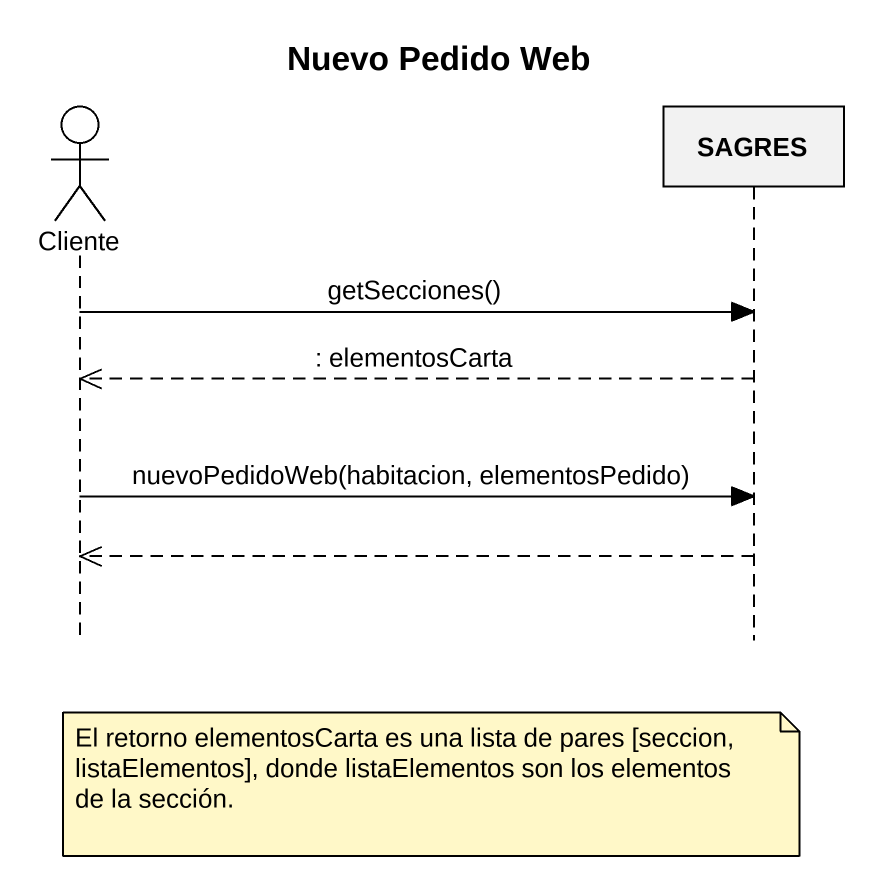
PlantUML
@startuml
title Nuevo Pedido Web
hide footbox
actor Cliente
participant SAGRES

Cliente -> SAGRES : getSecciones()
SAGRES -->> Cliente : : elementosCarta
Cliente -> SAGRES : nuevoPedidoWeb(habitacion, elementosPedido)
SAGRES -->> Cliente
note over SAGRES : El retorno elementosCarta es una lista de pares [seccion, listaElementos], donde listaElementos son los elementos de la sección.
@enduml
